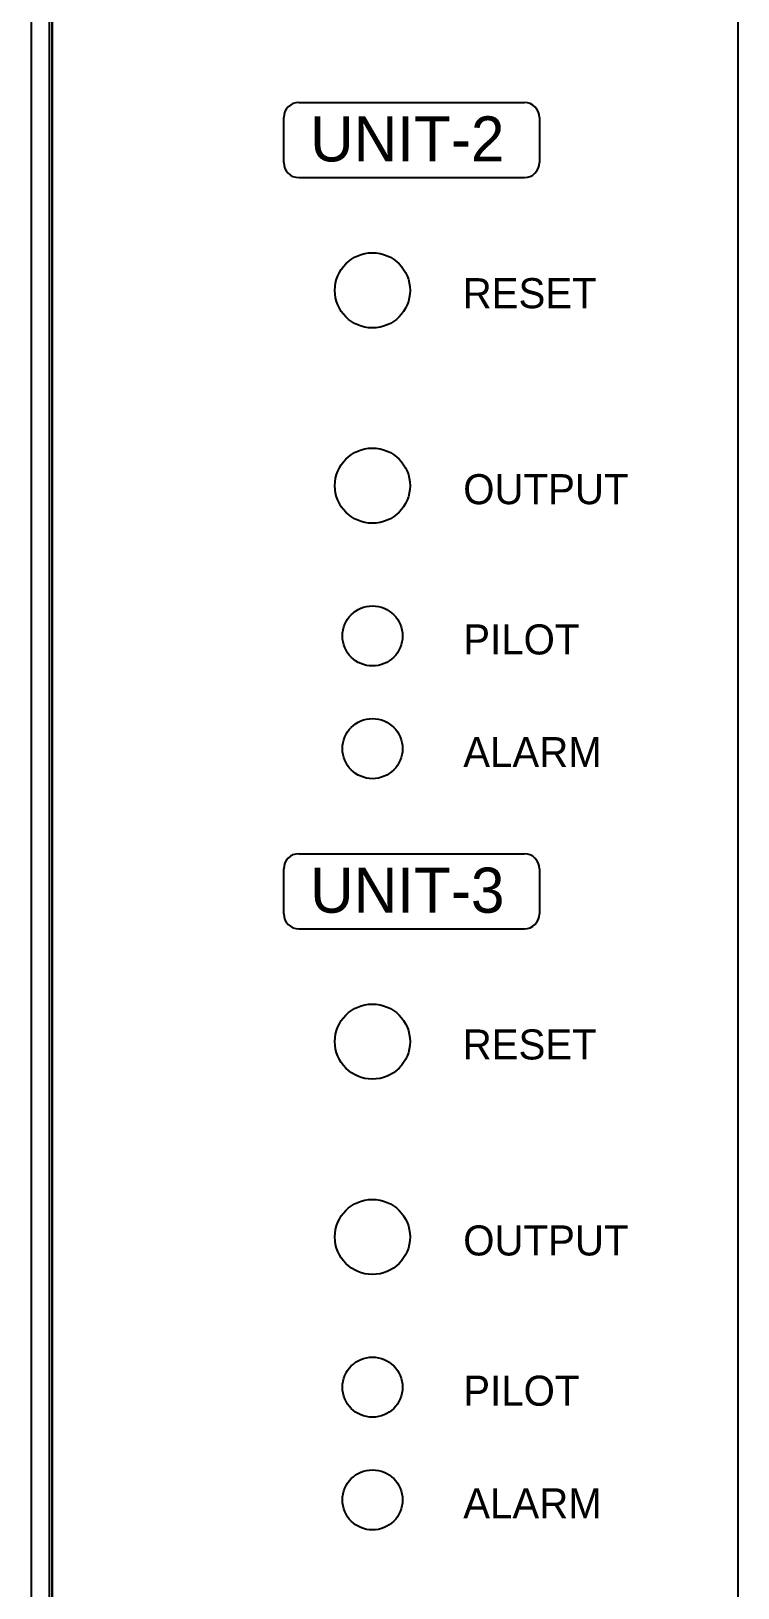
# Model space of a CAD drawing. Header units: millimetres. Extents: x 509 to 2635, y 363 to 1089.
# Drawn here: x 2000.4 to 2047.4, y 667.7 to 771.3 of the extents above; entities that cross this region are included whole.
import ezdxf

# ---------------------------------------------------------------- set-up
doc = ezdxf.new("R2010")
doc.units = ezdxf.units.MM

msp = doc.modelspace()

# ---------------------------------------------------------------- linework, layer by layer
for p, q in [((2000.448, 866.011), (2000.448, 566.011)), ((2001.648, 866.011), (2001.648, 566.011)), ((2001.848, 606.011), (2001.848, 866.011)), ((2018.246, 766.512), (2033.25, 766.512)), ((2017.246, 762.511), (2017.246, 765.512)), ((2034.25, 765.512), (2034.25, 762.511)), ((2018.246, 761.511), (2033.25, 761.511)), ((2018.246, 716.512), (2033.25, 716.512)), ((2017.246, 712.511), (2017.246, 715.512)), ((2034.25, 715.512), (2034.25, 712.511)), ((2018.246, 711.511), (2033.25, 711.511))]:
    msp.add_line(p, q)
at = {"ltscale": 10}
for p, q in [((2001.648, 832.511), (2001.648, 599.511)), ((2001.848, 832.511), (2001.848, 649.511)), ((2047.448, 832.511), (2047.448, 649.511))]:
    msp.add_line(p, q, dxfattribs=at)
for centre, radius in [((2023.148, 754.007), 2.5), ((2023.148, 741.007), 2.5), ((2023.148, 731.007), 2), ((2023.148, 723.507), 2), ((2023.148, 704.007), 2.5), ((2023.148, 691.007), 2.5), ((2023.148, 681.007), 2), ((2023.148, 673.507), 2)]:
    msp.add_circle(centre, radius)
for centre, start, end in [((2018.246, 765.512), 90, 180), ((2033.25, 765.512), 0, 90), ((2018.246, 762.511), 180, 270), ((2033.25, 762.511), 270, 0), ((2018.246, 715.512), 90, 180), ((2033.25, 715.512), 0, 90), ((2018.246, 712.511), 180, 270), ((2033.25, 712.511), 270, 0)]:
    msp.add_arc(centre, 1, start, end)

# ---------------------------------------------------------------- texts
at = {"attachment_point": 1}
for s, insert, char_height, width in [('{\\f@\uffc8\uffdeﾸￕￅￂﾰﾡﾶ\ufff7ￃﾼ|b0|i0|c129|p18;UNIT-2}', (2019.001, 765.586), 3, 12.4589), ('{\\f\uffc8\uffdeﾸￕￅￂﾰﾡﾶ\ufff7ￃﾼ|b0|i0|c129|p18;RESET}', (2029.147, 754.818), 2, 9.6082), ('{\\f\uffc8\uffdeﾸￕￅￂﾰﾡﾶ\ufff7ￃﾼ|b0|i0|c129|p18;OUTPUT}', (2029.184, 741.775), 2, 10.6922), ('{\\f\uffc8\uffdeﾸￕￅￂﾰﾡﾶ\ufff7ￃﾼ|b0|i0|c129|p18;PILOT}', (2029.184, 731.775), 2, 10.6922), ('{\\f\uffc8\uffdeﾸￕￅￂﾰﾡﾶ\ufff7ￃﾼ|b0|i0|c129|p18;ALARM}', (2029.184, 724.275), 2, 10.6922), ('{\\f@\uffc8\uffdeﾸￕￅￂﾰﾡﾶ\ufff7ￃﾼ|b0|i0|c129|p18;UNIT-3}', (2019.001, 715.586), 3, 12.4589), ('{\\f\uffc8\uffdeﾸￕￅￂﾰﾡﾶ\ufff7ￃﾼ|b0|i0|c129|p18;RESET}', (2029.147, 704.818), 2, 9.6082), ('{\\f\uffc8\uffdeﾸￕￅￂﾰﾡﾶ\ufff7ￃﾼ|b0|i0|c129|p18;OUTPUT}', (2029.184, 691.775), 2, 10.6922), ('{\\f\uffc8\uffdeﾸￕￅￂﾰﾡﾶ\ufff7ￃﾼ|b0|i0|c129|p18;PILOT}', (2029.184, 681.775), 2, 10.6922), ('{\\f\uffc8\uffdeﾸￕￅￂﾰﾡﾶ\ufff7ￃﾼ|b0|i0|c129|p18;ALARM}', (2029.184, 674.275), 2, 10.6922)]:
    msp.add_mtext(s, dxfattribs=dict(at, insert=insert, char_height=char_height, width=width))

doc.saveas('drawing.dxf')
